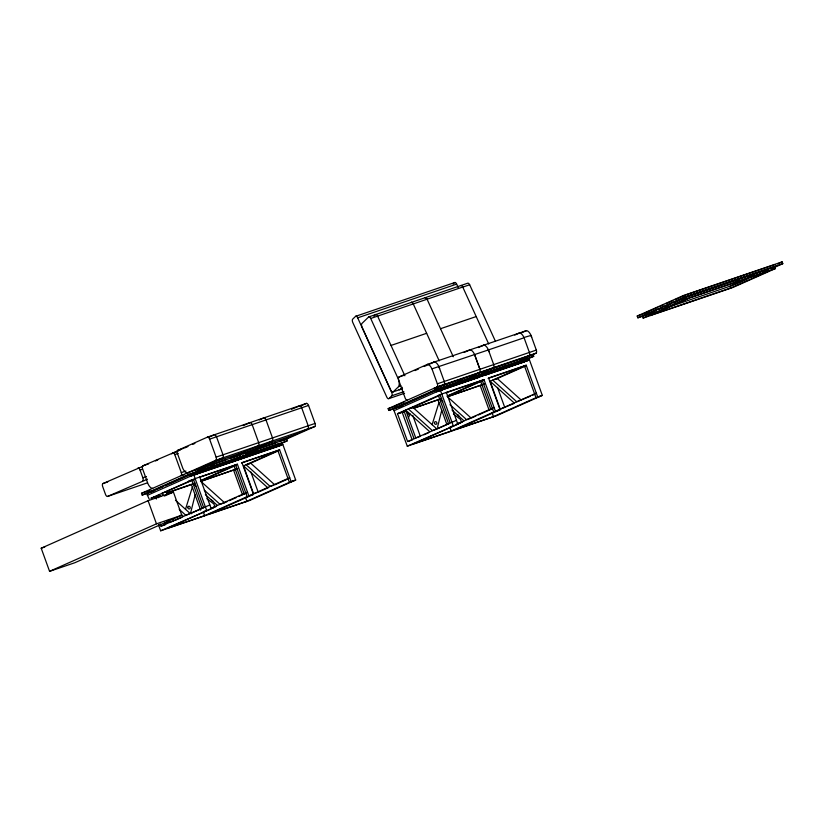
<?xml version="1.0" encoding="UTF-8"?>
<svg xmlns="http://www.w3.org/2000/svg" width="824" height="824" viewBox="0 0 824 824"><rect width="100%" height="100%" fill="white"/><g stroke="black" fill="none" stroke-linecap="round" stroke-linejoin="round"><path stroke-width="1.24" d="M195.123 494.936L190.89 511.828L191.59 513.754M437.513 427.213L441.736 410.321M185.503 509.284L192.332 487.231M432.126 424.669L438.945 402.617M408.447 417.758L410.094 414.039M398.569 386.641L398.662 386.507A7.251 3.327 71.2 0 0 398.353 379.143L370.718 318.476A3.08 1.411 71.2 0 0 368.627 316.972L361.818 323.585A3.08 1.411 71.2 0 0 361.963 326.984L390.937 390.535A3.08 1.411 71.2 0 0 393.017 392.028L398.569 386.641L400.866 385.859M458.216 287.607L456.63 284.115A2.74 1.257 71.2 0 0 454.539 282.611L355.587 316.334L352.672 319.166A2.74 1.257 71.2 0 0 352.816 322.555L386.796 397.106A2.74 1.257 71.2 0 0 388.887 398.61L404.574 393.264M373.828 316.272L375.528 314.624A3.08 1.411 71.2 0 1 377.619 316.117L404.841 375.754M453.087 284.033L454.539 282.611M388.887 398.61L391.802 395.778L403.863 391.658M402.359 387.311L399.928 389.68A3.08 1.411 71.2 0 1 398.713 389.371M195.206 470.133L194.258 470.525M244.697 453.272L243.75 453.663A7.251 3.327 71.2 0 1 243.224 453.633M287.257 438.77L286.309 439.161M433.373 362.426L434.32 362.035A7.251 3.327 71.2 0 1 438.842 366.505L439.614 368.596M482.823 345.575L483.77 345.184A7.251 3.327 71.2 0 1 485.48 345.812L486.088 346.338A7.251 3.327 71.2 0 1 488.272 349.644L489.065 351.755M525.424 331.052L526.371 330.661A7.251 3.327 71.2 0 1 530.893 335.141L531.665 337.232M147.403 482.864L107.573 496.429A2.74 1.257 71.2 0 1 105.493 494.369L102.701 486.654A2.74 1.257 71.2 0 1 102.928 483.575L142.81 466.353M152.687 488.313L152.543 488.354A7.251 3.327 71.2 0 1 148.021 483.873L142.603 468.928A3.08 1.411 71.2 0 1 142.82 465.848L178.458 450.604M279.058 444.507L287.102 440.922L286.453 439.13L187.357 472.873A7.251 3.327 71.2 0 1 182.835 468.403L177.418 453.458A3.08 1.411 71.2 0 1 177.634 450.378L207.514 437.091L306.477 403.379A3.08 1.411 71.2 0 1 308.557 405.439L315.067 423.433A3.08 1.411 71.2 0 1 314.85 426.513L284.156 440.15M155.468 460.935L157.775 459.916M171.567 453.787L178.458 450.728M184.535 448.019L187.985 446.495M192.579 444.445L194.886 443.425M208.678 437.297L214.425 434.742A3.08 1.411 71.2 0 1 216.506 436.802L223.016 454.797A3.08 1.411 71.2 0 1 222.799 457.876L194.402 470.494M243.193 425.658L250.084 422.588M259.313 419.921L263.927 417.902A3.08 1.411 71.2 0 1 264.792 418.19L265.009 418.386A3.08 1.411 71.2 0 1 266.008 419.962L272.517 437.946A3.08 1.411 71.2 0 1 272.301 441.036L243.894 453.633M291.521 409.301L299.926 405.748A3.08 1.411 71.2 0 1 301.687 407.798L308.197 425.792A3.08 1.411 71.2 0 1 307.98 428.871L279.552 441.479M300.729 405.933L306.477 403.379M107.573 496.429L147.455 479.208M407.262 400.165A3.08 1.411 71.2 0 1 405.181 398.105L398.672 380.111A3.08 1.411 71.2 0 1 398.888 377.031L427.275 364.414L526.237 330.692L521.983 332.587M414.987 370.594L418.438 369.059M424.185 366.505L434.186 362.066M154.057 491.032L142.181 495.08L141.522 493.277L215.888 460.225L314.85 426.513M142.181 495.08L188.15 474.645L287.102 440.922M464.149 352.445L469.989 349.881A7.251 3.327 71.2 0 1 474.5 354.361L479.908 369.307A3.08 1.411 71.2 0 1 479.692 372.386L469.35 376.99M162.874 486.829L149.082 492.484M165.171 485.81L190.457 474.572M478.353 347.532L483.637 345.215M199.81 471.792L214.559 465.23M272.157 447.092L280.201 443.518L190.457 474.099L146.775 493.514L147.434 495.306L193.753 474.758L282.807 444.414L295.692 480.011L249.724 500.446L160.659 530.79L158.424 524.61M194.907 474.727L196.627 473.954M212.036 467.816L215.631 466.188M514.753 335.059L519.47 333.02M232.533 461.904L234.253 461.131M157.642 495.76L153.769 497.48L157.415 496.233M164.409 496.007L161.628 493.504L194.618 479.321M237.137 460.338L238.857 459.565M248.148 455.435L251.588 453.931M248.518 455.507L251.969 453.973M41.2 548.207L148.093 500.704L173.411 492.072L181.785 515.206L74.891 562.71L49.574 571.341L41.2 548.207L44.815 546.971M267.553 448.658L272.157 446.618L191.611 474.068M165.181 495.729L173.411 492.072M195.072 483.029L166.417 492.989M200.613 480.567L237.374 464.221L248.869 495.966L253.473 494.4L241.978 462.655L279.604 449.832L291.099 481.577L245.119 502.012M274.763 447.514L278.203 445.98M279.357 445.949L282.807 444.414M235.582 465.498L200.541 481.072L224.612 502.753L226.95 501.713M200.479 481.566L237.497 468.547M257.047 492.598L253.596 493.772L243.502 465.879L279.604 449.832M248.961 463.933L277.935 451.047M403.101 405.593L388.794 410.465L388.145 408.663L437.142 386.889L536.105 353.166A3.08 1.411 71.2 0 0 536.321 350.087L531.016 335.43L523.951 337.479A7.251 3.327 71.2 0 0 520.016 333.071L519.295 333.04M395.046 406.077L404.234 401.988M434.124 388.712L436.421 387.682M434.856 388.619L444.054 384.53A3.08 1.411 71.2 0 0 444.27 381.45L438.965 366.793M388.794 410.465L434.773 390.03L533.725 356.308L533.077 354.516L434.114 388.228L434.773 390.03M402.596 405.284L395.695 407.87M404.893 404.265L438.224 389.453L517.565 362.416M453.272 384.128L462.46 380.049M394.047 410.692L440.366 390.143L529.43 359.8L542.316 395.396L496.336 415.832L407.283 446.175L393.398 408.9L437.07 389.484L526.824 358.904L521.077 361.458M443.25 389.34L441.52 390.113L479.146 377.289M463.449 380.976A3.08 1.411 71.2 0 0 463.613 380.966L470.514 377.907M483.132 372.263L493.494 367.689A3.08 1.411 71.2 0 0 493.7 364.589L488.395 349.932L431.941 368.864A7.251 3.327 71.2 0 0 427.419 364.383L427.275 364.414M438.924 395.17L438.347 395.417L448.575 423.68M456.465 420.322L407.612 441.551L397.508 413.669L441.767 393.996L483.997 379.607L495.482 411.351L500.086 409.786L488.591 378.041L526.217 365.217L537.712 396.962L491.732 417.397M405.326 410.671L400.392 412.865L405.243 411.207M411.125 408.096L440.098 395.221M499.272 368.792L506.214 365.732M521.108 359.089L529.193 355.515A3.08 1.411 71.2 0 0 529.379 352.425L524.074 337.768L488.395 349.932M499.735 368.853L506.636 365.784M504.339 367.288L506.636 366.258M524.61 358.275L536.105 353.166M514.176 364.043L517.627 362.519M49.574 571.341L156.467 523.837L181.785 515.206M522.231 361.417L533.725 356.308M413.741 408.313L441.695 398.414M447.226 395.953L483.997 379.607M524.826 361.365L521.376 362.9L524.826 361.726M529.43 359.8L525.98 361.334L525.671 359.408L435.927 389.999L436.576 391.791L440.407 390.483M447.154 396.457L483.369 380.369M160.144 523.848L160.989 526.165L209.842 504.937M174.904 520.459L181.898 517.359M203.672 507.677L190.313 513.62L175.491 500.281M448.277 396.55L484.11 383.933M514.135 403.441L500.209 409.157L490.115 381.265L526.217 365.217M653.556 312.481L637.869 317.827L637.22 316.035L683.199 295.6L782.151 261.877L782.8 263.68L772.459 268.274M495.584 379.318L525.691 365.928M657.913 307.311L644.121 313.439L647.757 312.203M660.209 306.291L663.66 304.756M665.957 303.737L672.858 300.667M675.155 299.648L685.496 295.054L775.25 264.473M637.869 317.827L683.848 297.402L782.8 263.68M206.433 510.355L203.219 511.776L204.62 515.639L166.994 528.452L214.25 507.357L210.79 508.532M247.468 492.113L211.366 508.161L215.97 506.595M160.659 530.79L211.243 508.789L199.748 477.044M649.374 313.676L656.275 310.607M658.572 309.587L662.012 308.052M664.319 307.033L671.21 303.963M673.507 302.944L686.155 297.33M229.288 500.673L236.313 497.552M238.651 496.512L245.665 493.391M770.152 268.82L775.899 266.265L686.145 296.846L642.473 316.262L643.122 318.064L685.65 299.163L775.405 268.583L774.745 266.78L685.001 297.361L685.65 299.163M650.023 315.468L687.865 298.638L650.023 315.468L730.569 288.029L768.514 271.168L767.855 269.366L687.298 296.815M204.62 515.639L250.805 495.008M251.866 494.534L289.698 477.724M268.686 487.54L258.2 492.206L250.898 472.028M288.122 478.899L274.763 484.842L250.692 463.16L246.088 464.726L270.159 486.407L273.619 485.233M253.473 494.4L209.214 514.063L246.84 501.25L245.449 497.387M738.469 280.819L733.865 282.859L734.524 284.661L747.162 279.037M748.81 276.215L756.854 272.641M748.82 276.689L754.568 274.135M777.547 263.927L782.151 261.877M754.053 275.494L729.92 286.227L730.569 288.029M764.404 270.9L767.844 269.366M775.405 268.583L732.876 287.483L643.122 318.064M423.855 434.815L428.511 432.744M449.173 423.557L436.926 429.005L412.855 407.324L408.251 408.889L432.322 430.571L435.772 429.397M451.974 426.214L449.832 427.162L451.233 431.024L413.607 443.837L460.863 422.743L457.413 423.917M456.259 424.308L494.091 407.499M407.283 446.175L457.856 424.175L446.371 392.43M475.912 416.058L471.225 418.139L448.081 397.292M478.25 415.018L492.288 408.776M451.233 431.024L498.489 409.919M500.209 409.157L536.321 393.11M521.386 400.227L497.305 378.546L492.711 380.111L516.782 401.793L530.285 396.262M532.51 395.273L534.745 394.284M500.086 409.786L455.837 429.448L493.463 416.635L492.062 412.773M355.587 316.334A2.74 1.257 71.2 0 1 357.678 317.837L456.63 284.115M495.358 341.115L469.67 284.754A3.08 1.411 71.2 0 0 467.579 283.25L368.627 316.972M370.718 318.476L462.748 287.03L488.704 343.999M469.67 284.754L462.769 287.102A3.08 1.411 71.2 0 0 460.678 285.609M390.988 345.452L426.647 333.298M440.521 328.714L476.2 316.56M207.514 437.091A3.08 1.411 71.2 0 1 209.595 439.151L308.557 405.439M177.634 450.378L183.392 448.411M398.888 377.031L404.646 375.075M172.71 452.561A3.08 1.411 71.2 0 1 174.781 454.621L178.242 453.447M142.82 465.848L148.578 463.891M137.979 468.001A2.74 1.257 71.2 0 1 140.059 470.061L142.47 469.237M102.928 483.575L107.748 481.937M391.802 395.778A2.74 1.257 71.2 0 0 391.658 392.389L402.514 388.681M142.634 480.845A2.74 1.257 71.2 0 0 142.851 477.766L146.476 476.54M215.888 460.225A3.08 1.411 71.2 0 0 216.115 457.145L315.067 423.433M437.142 386.889A3.08 1.411 71.2 0 0 437.369 383.809L536.321 350.087M681.716 300.626L768.514 271.168M637.22 316.035L643.256 313.975M184.535 474.521L181.084 475.695A3.08 1.411 71.2 0 0 181.301 472.616L185.905 471.05M644.77 315.242L653.257 312.348M662.599 309.165L733.309 285.073M209.008 464.005L244.666 451.851M258.417 447.205L294.096 435.041M437.637 387.27L524.96 357.513M197.08 469.824L226.188 459.905M232.255 457.835L240.742 454.941M245.593 453.293L275.916 442.962M197.492 470.102L205.815 467.27M245.82 453.663L256.522 450.017M453.262 384.499L462.46 381.358M463.593 380.946L469.536 378.916M492.134 371.222L506.214 366.443A3.08 1.411 71.2 0 1 505.885 366.433M438.646 390.906L527.7 360.562M484.965 375.301L520.16 363.312M192.023 475.52L281.087 445.176M388.145 408.663L395.386 406.201M141.522 493.277L149.968 490.404M445.856 392.78L482.267 380.379L493.761 412.124M488.086 378.391L524.497 365.99L535.991 397.734L540.585 396.169M237.374 464.221L195.144 478.61L150.895 498.283L157.93 495.883M188.665 481.02L192.301 479.784M199.243 477.395L235.654 464.993L247.138 496.738M241.463 463.006L277.884 450.604L289.368 482.349L293.972 480.773M147.434 495.306L149.175 499.045M397.508 413.669L404.543 411.269M413.04 408.374L439.738 399.279M447.628 396.591L484.275 384.108M201.015 481.206L237.652 468.722M167.128 492.927L191.395 484.656L200.644 510.2M189.16 514.011L185.709 515.185L179.22 509.345M470.082 418.53L466.631 419.704L449.966 404.697M224.612 502.753L220.008 504.319L204.27 490.146M457.979 423.546L462.583 421.981M537.712 396.962L542.316 395.396M408.756 441.159L412.206 439.985L402.112 412.093M291.099 481.577L295.692 480.011M160.989 526.165L165.593 524.6L164.748 522.272M229.927 458.371L258.458 445.722A3.08 1.411 71.2 0 0 258.674 442.642L252.175 424.638A3.08 1.411 71.2 0 0 250.094 422.588M519.985 333.061L520.562 333.277M453.437 414.06L460.523 419.375L461.574 422.259M206.814 498.674L213.91 503.989L214.951 506.873M490.115 381.265L514.186 402.946M439.964 399.177L442.746 401.679M452.005 410.012L464.036 420.858M429.737 431.724L405.655 410.043L415.76 437.935L420.353 436.37L412.783 415.451M243.502 465.879L267.573 487.561M193.352 483.791L196.122 486.294M205.382 494.627L217.423 505.473M166.232 491.938L168.086 493.607M160.814 496.254L159.042 494.658L159.835 496.862M181.249 514.65L183.113 516.339M264.792 418.19L264.823 418.211A3.08 1.411 71.2 0 0 263.927 417.902M427.069 299.225A3.08 1.411 71.2 0 0 424.978 297.721A3.08 1.411 71.2 0 1 427.069 299.194L453.282 356.741M413.277 303.974A3.08 1.411 71.2 0 0 411.186 302.47A3.08 1.411 71.2 0 1 413.257 303.932L439.192 360.83M357.678 317.837L391.658 392.389M683.199 295.6L683.848 297.402M497.511 387.414L504.813 407.592M474.624 354.65L479.928 369.307M480.577 381.028L490.805 409.291M480.248 385.653L489.075 410.053M440.366 390.143L453.252 425.74M432.064 369.152L437.369 383.809M440.037 394.768L450.131 422.65M438.018 400.042L446.835 424.412M403.935 410.816L414.029 438.698M233.954 465.642L244.182 493.906M233.625 470.267L242.462 494.668M209.595 439.151L216.115 457.145M193.753 474.758L206.639 510.355M193.424 479.383L203.518 507.265M191.724 480.032L201.952 508.295M187.501 472.842L188.15 474.645M174.781 454.621L181.301 472.616M172.896 518.657L173.74 520.984L169.136 522.55L168.281 520.171M157.322 495.43L158.157 497.748M166.572 520.995L167.416 523.312M155.499 496.707L156.344 499.035M140.059 470.061L142.851 477.766M148.093 500.704L156.467 523.837M459.493 416.285A1.37 1.215 66 0 1 458.02 414.74M212.87 500.899A1.37 1.215 66 0 1 211.418 499.704M179.611 450.213A3.08 1.411 71.2 0 1 180.126 450.295M264.988 418.365A3.08 1.411 71.2 0 1 265.987 419.941M407.55 413.246C407.602 416.326 409.507 413.164 407.55 413.246M279.058 444.023L189.304 474.614L189.953 476.406L279.707 445.825L279.058 444.023M434.454 422.537A1.37 1.215 66 0 0 435.978 424.319A1.37 1.215 66 0 0 436.524 422.125A1.37 1.215 66 0 0 434.454 422.537M187.831 507.151A1.37 1.215 66 0 0 189.355 508.933A1.37 1.215 66 0 0 189.911 506.739A1.37 1.215 66 0 0 187.831 507.151"/></g></svg>
